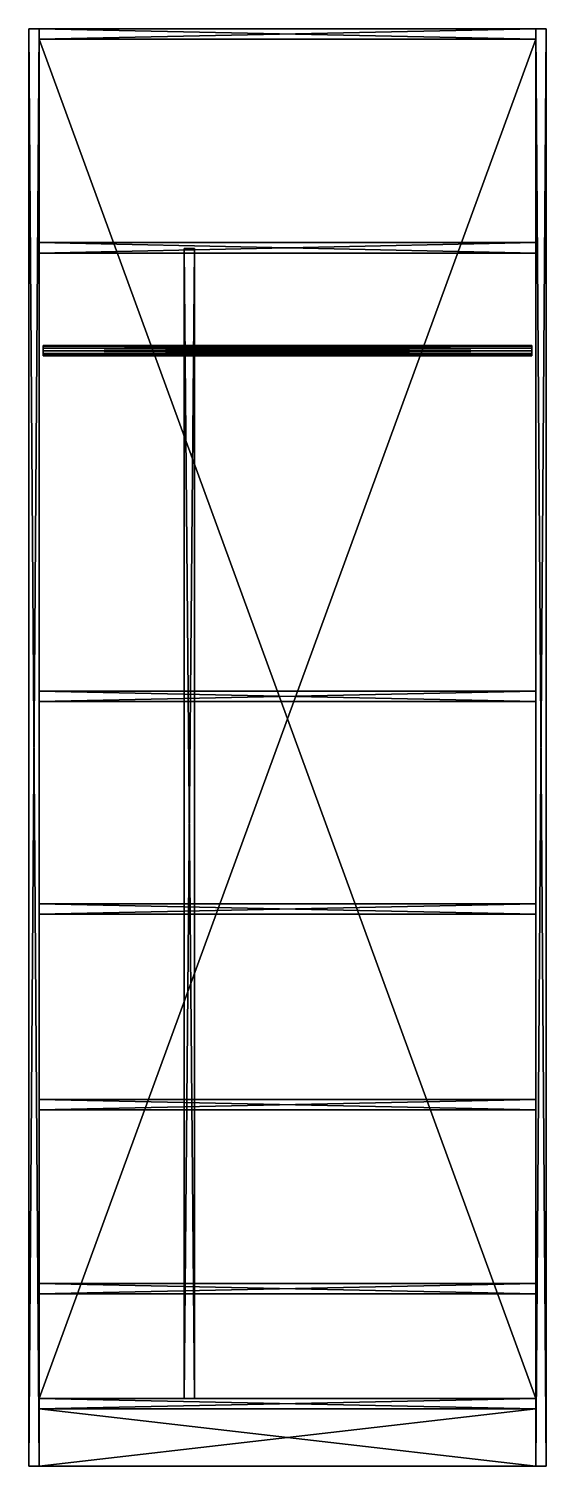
# Model space of a CAD drawing. Header units: millimetres. Extents: x 0 to 900, y 0 to 2500.
import ezdxf

# ---------------------------------------------------------------- set-up
doc = ezdxf.new("R2010")
doc.units = ezdxf.units.MM
for name, color, linetype in [('ARKALIK', 7, 'Continuous'), ('ASKILIK', 7, 'Continuous'), ('BAZA', 7, 'Continuous'), ('DIKME', 7, 'Continuous'), ('GOVDE', 7, 'Continuous'), ('RAF', 7, 'Continuous')]:
    doc.layers.add(name, color=color, linetype=linetype)

msp = doc.modelspace()

# ---------------------------------------------------------------- linework, layer by layer
at = {"layer": 'ARKALIK'}
for points in [[(18, 118, 600), (18, 2482, 600), (18, 118, 592)], [(18, 118, 592), (18, 2482, 600), (18, 2482, 592)], [(18, 2482, 592), (882, 118, 592), (18, 118, 592)], [(18, 118, 600), (882, 2482, 600), (18, 2482, 600)], [(882, 118, 600), (882, 2482, 600), (18, 118, 600)], [(18, 2482, 600), (882, 2482, 600), (18, 2482, 592)], [(882, 2482, 592), (882, 118, 592), (18, 2482, 592)], [(18, 2482, 592), (882, 2482, 600), (882, 2482, 592)], [(882, 2482, 592), (882, 118, 600), (882, 118, 592)], [(882, 2482, 600), (882, 118, 600), (882, 2482, 592)], [(882, 118, 592), (18, 118, 600), (18, 118, 592)], [(882, 118, 600), (18, 118, 600), (882, 118, 592)]]:
    msp.add_3dface(points, dxfattribs=at)
at = {"layer": 'ASKILIK'}
for points in [[(25, 1947.8, 265.5), (25, 1940, 270), (25, 1949, 270)], [(25, 1947.8, 265.5), (25, 1949, 270), (875, 1947.8, 265.5)], [(875, 1947.8, 265.5), (25, 1949, 270), (875, 1949, 270)], [(25, 1949, 270), (25, 1940, 270), (25, 1947.8, 274.5)], [(25, 1949, 270), (25, 1947.8, 274.5), (875, 1949, 270)], [(875, 1949, 270), (25, 1947.8, 274.5), (875, 1947.8, 274.5)], [(25, 1944.5, 262.2), (25, 1940, 270), (25, 1947.8, 265.5)], [(25, 1944.5, 262.2), (25, 1947.8, 265.5), (875, 1944.5, 262.2)], [(875, 1944.5, 262.2), (25, 1947.8, 265.5), (875, 1947.8, 265.5)], [(25, 1947.8, 274.5), (25, 1940, 270), (25, 1944.5, 277.8)], [(25, 1947.8, 274.5), (25, 1944.5, 277.8), (875, 1947.8, 274.5)], [(875, 1947.8, 274.5), (25, 1944.5, 277.8), (875, 1944.5, 277.8)], [(25, 1940, 261), (25, 1940, 270), (25, 1944.5, 262.2)], [(25, 1940, 261), (25, 1944.5, 262.2), (875, 1940, 261)], [(875, 1940, 261), (25, 1944.5, 262.2), (875, 1944.5, 262.2)], [(25, 1944.5, 277.8), (25, 1940, 270), (25, 1940, 279)], [(25, 1944.5, 277.8), (25, 1940, 279), (875, 1944.5, 277.8)], [(875, 1944.5, 277.8), (25, 1940, 279), (875, 1940, 279)], [(25, 1940, 279), (25, 1940, 270), (25, 1935.5, 277.8)], [(25, 1940, 279), (25, 1935.5, 277.8), (875, 1940, 279)], [(875, 1940, 279), (25, 1935.5, 277.8), (875, 1935.5, 277.8)], [(25, 1935.5, 277.8), (25, 1940, 270), (25, 1932.2, 274.5)], [(25, 1932.2, 274.5), (25, 1940, 270), (25, 1931, 270)], [(25, 1931, 270), (25, 1940, 270), (25, 1932.2, 265.5)], [(25, 1932.2, 265.5), (25, 1940, 270), (25, 1935.5, 262.2)], [(25, 1935.5, 262.2), (25, 1940, 270), (25, 1940, 261)], [(25, 1935.5, 262.2), (25, 1940, 261), (875, 1935.5, 262.2)], [(875, 1935.5, 262.2), (25, 1940, 261), (875, 1940, 261)], [(25, 1935.5, 277.8), (25, 1932.2, 274.5), (875, 1935.5, 277.8)], [(875, 1935.5, 277.8), (25, 1932.2, 274.5), (875, 1932.2, 274.5)], [(25, 1932.2, 265.5), (25, 1935.5, 262.2), (875, 1932.2, 265.5)], [(875, 1932.2, 265.5), (25, 1935.5, 262.2), (875, 1935.5, 262.2)], [(25, 1932.2, 274.5), (25, 1931, 270), (875, 1932.2, 274.5)], [(875, 1932.2, 274.5), (25, 1931, 270), (875, 1931, 270)], [(25, 1931, 270), (25, 1932.2, 265.5), (875, 1931, 270)], [(875, 1931, 270), (25, 1932.2, 265.5), (875, 1932.2, 265.5)], [(875, 1947.8, 265.5), (875, 1949, 270), (875, 1940, 270)], [(875, 1949, 270), (875, 1947.8, 274.5), (875, 1940, 270)], [(875, 1944.5, 262.2), (875, 1947.8, 265.5), (875, 1940, 270)], [(875, 1947.8, 274.5), (875, 1944.5, 277.8), (875, 1940, 270)], [(875, 1940, 261), (875, 1944.5, 262.2), (875, 1940, 270)], [(875, 1944.5, 277.8), (875, 1940, 279), (875, 1940, 270)], [(875, 1940, 279), (875, 1935.5, 277.8), (875, 1940, 270)], [(875, 1935.5, 277.8), (875, 1932.2, 274.5), (875, 1940, 270)], [(875, 1932.2, 274.5), (875, 1931, 270), (875, 1940, 270)], [(875, 1931, 270), (875, 1932.2, 265.5), (875, 1940, 270)], [(875, 1932.2, 265.5), (875, 1935.5, 262.2), (875, 1940, 270)], [(875, 1935.5, 262.2), (875, 1940, 261), (875, 1940, 270)]]:
    msp.add_3dface(points, dxfattribs=at)
at = {"layer": 'BAZA'}
for points in [[(18, 0, 38), (18, 100, 38), (18, 0)], [(18, 0), (18, 100, 38), (18, 100)], [(18, 100), (882, 0), (18, 0)], [(18, 0, 38), (882, 100, 38), (18, 100, 38)], [(882, 0, 38), (882, 100, 38), (18, 0, 38)], [(18, 100, 38), (882, 100, 38), (18, 100)], [(882, 100), (882, 0), (18, 100)], [(18, 100), (882, 100, 38), (882, 100)], [(882, 100), (882, 0, 38), (882, 0)], [(882, 100, 38), (882, 0, 38), (882, 100)], [(882, 0), (18, 0, 38), (18, 0)], [(882, 0, 38), (18, 0, 38), (882, 0)]]:
    msp.add_3dface(points, dxfattribs=at)
at = {"layer": 'DIKME'}
for points in [[(270, 118, 588), (270, 2118, 588), (270, 118)], [(270, 118), (270, 2118, 588), (270, 2118)], [(270, 2118), (288, 118), (270, 118)], [(270, 118, 588), (288, 2118, 588), (270, 2118, 588)], [(288, 118, 588), (288, 2118, 588), (270, 118, 588)], [(270, 2118, 588), (288, 2118, 588), (270, 2118)], [(288, 2118), (288, 118), (270, 2118)], [(270, 2118), (288, 2118, 588), (288, 2118)], [(288, 2118), (288, 118, 588), (288, 118)], [(288, 2118, 588), (288, 118, 588), (288, 2118)], [(288, 118), (270, 118, 588), (270, 118)], [(288, 118, 588), (270, 118, 588), (288, 118)]]:
    msp.add_3dface(points, dxfattribs=at)
at = {"layer": 'GOVDE'}
for points in [[(0, 0, 600), (0, 2500, 600), (0, 0)], [(0, 0), (0, 2500, 600), (0, 2500)], [(0, 2500), (18, 0), (0, 0)], [(0, 0, 600), (18, 2500, 600), (0, 2500, 600)], [(18, 0, 600), (18, 2500, 600), (0, 0, 600)], [(0, 2500, 600), (18, 2500, 600), (0, 2500)], [(18, 2500), (18, 0), (0, 2500)], [(0, 2500), (18, 2500, 600), (18, 2500)], [(18, 2500), (18, 0, 600), (18, 0)], [(18, 2500, 600), (18, 0, 600), (18, 2500)], [(18, 2482, 600), (18, 2500, 600), (18, 2482)], [(18, 2482), (18, 2500, 600), (18, 2500)], [(18, 2500), (882, 2482), (18, 2482)], [(18, 2482, 600), (882, 2500, 600), (18, 2500, 600)], [(882, 2482, 600), (882, 2500, 600), (18, 2482, 600)], [(18, 2500, 600), (882, 2500, 600), (18, 2500)], [(882, 2500), (882, 2482), (18, 2500)], [(18, 2500), (882, 2500, 600), (882, 2500)], [(882, 0, 600), (882, 2500, 600), (882, 0)], [(882, 0), (882, 2500, 600), (882, 2500)], [(882, 2500), (900, 0), (882, 0)], [(882, 0, 600), (900, 2500, 600), (882, 2500, 600)], [(900, 0, 600), (900, 2500, 600), (882, 0, 600)], [(882, 2500, 600), (900, 2500, 600), (882, 2500)], [(900, 2500), (900, 0), (882, 2500)], [(882, 2500), (900, 2500, 600), (900, 2500)], [(882, 2500), (882, 2482, 600), (882, 2482)], [(882, 2500, 600), (882, 2482, 600), (882, 2500)], [(900, 2500), (900, 0, 600), (900, 0)], [(900, 2500, 600), (900, 0, 600), (900, 2500)], [(882, 2482), (18, 2482, 600), (18, 2482)], [(882, 2482, 600), (18, 2482, 600), (882, 2482)], [(18, 100, 600), (18, 118, 600), (18, 100)], [(18, 100), (18, 118, 600), (18, 118)], [(18, 118), (882, 100), (18, 100)], [(18, 100, 600), (882, 118, 600), (18, 118, 600)], [(882, 100, 600), (882, 118, 600), (18, 100, 600)], [(18, 118, 600), (882, 118, 600), (18, 118)], [(882, 118), (882, 100), (18, 118)], [(18, 118), (882, 118, 600), (882, 118)], [(882, 100), (18, 100, 600), (18, 100)], [(882, 100, 600), (18, 100, 600), (882, 100)], [(882, 118), (882, 100, 600), (882, 100)], [(882, 118, 600), (882, 100, 600), (882, 118)], [(18, 0), (0, 0, 600), (0, 0)], [(18, 0, 600), (0, 0, 600), (18, 0)], [(900, 0), (882, 0, 600), (882, 0)], [(900, 0, 600), (882, 0, 600), (900, 0)]]:
    msp.add_3dface(points, dxfattribs=at)
at = {"layer": 'RAF'}
for points in [[(18, 2110, 588), (18, 2128, 588), (18, 2110)], [(18, 2110), (18, 2128, 588), (18, 2128)], [(18, 2128), (882, 2110), (18, 2110)], [(18, 2110, 588), (882, 2128, 588), (18, 2128, 588)], [(882, 2110, 588), (882, 2128, 588), (18, 2110, 588)], [(18, 2128, 588), (882, 2128, 588), (18, 2128)], [(882, 2128), (882, 2110), (18, 2128)], [(18, 2128), (882, 2128, 588), (882, 2128)], [(882, 2128), (882, 2110, 588), (882, 2110)], [(882, 2128, 588), (882, 2110, 588), (882, 2128)], [(882, 2110), (18, 2110, 588), (18, 2110)], [(882, 2110, 588), (18, 2110, 588), (882, 2110)], [(18, 1330, 588), (18, 1348, 588), (18, 1330)], [(18, 1330), (18, 1348, 588), (18, 1348)], [(18, 1348), (882, 1330), (18, 1330)], [(18, 1330, 588), (882, 1348, 588), (18, 1348, 588)], [(882, 1330, 588), (882, 1348, 588), (18, 1330, 588)], [(18, 1348, 588), (882, 1348, 588), (18, 1348)], [(882, 1348), (882, 1330), (18, 1348)], [(18, 1348), (882, 1348, 588), (882, 1348)], [(882, 1330), (18, 1330, 588), (18, 1330)], [(882, 1330, 588), (18, 1330, 588), (882, 1330)], [(882, 1348), (882, 1330, 588), (882, 1330)], [(882, 1348, 588), (882, 1330, 588), (882, 1348)], [(18, 960, 588), (18, 978, 588), (18, 960)], [(18, 960), (18, 978, 588), (18, 978)], [(18, 978), (882, 960), (18, 960)], [(18, 960, 588), (882, 978, 588), (18, 978, 588)], [(882, 960, 588), (882, 978, 588), (18, 960, 588)], [(18, 978, 588), (882, 978, 588), (18, 978)], [(882, 978), (882, 960), (18, 978)], [(18, 978), (882, 978, 588), (882, 978)], [(882, 978), (882, 960, 588), (882, 960)], [(882, 978, 588), (882, 960, 588), (882, 978)], [(882, 960), (18, 960, 588), (18, 960)], [(882, 960, 588), (18, 960, 588), (882, 960)], [(18, 620, 588), (18, 638, 588), (18, 620)], [(18, 620), (18, 638, 588), (18, 638)], [(18, 638), (882, 620), (18, 620)], [(18, 620, 588), (882, 638, 588), (18, 638, 588)], [(882, 620, 588), (882, 638, 588), (18, 620, 588)], [(18, 638, 588), (882, 638, 588), (18, 638)], [(882, 638), (882, 620), (18, 638)], [(18, 638), (882, 638, 588), (882, 638)], [(882, 638), (882, 620, 588), (882, 620)], [(882, 638, 588), (882, 620, 588), (882, 638)], [(882, 620), (18, 620, 588), (18, 620)], [(882, 620, 588), (18, 620, 588), (882, 620)], [(18, 300, 588), (18, 318, 588), (18, 300)], [(18, 300), (18, 318, 588), (18, 318)], [(18, 318), (882, 300), (18, 300)], [(18, 300, 588), (882, 318, 588), (18, 318, 588)], [(882, 300, 588), (882, 318, 588), (18, 300, 588)], [(18, 318, 588), (882, 318, 588), (18, 318)], [(882, 318), (882, 300), (18, 318)], [(18, 318), (882, 318, 588), (882, 318)], [(882, 300), (18, 300, 588), (18, 300)], [(882, 300, 588), (18, 300, 588), (882, 300)], [(882, 318), (882, 300, 588), (882, 300)], [(882, 318, 588), (882, 300, 588), (882, 318)]]:
    msp.add_3dface(points, dxfattribs=at)

doc.saveas('drawing.dxf')
